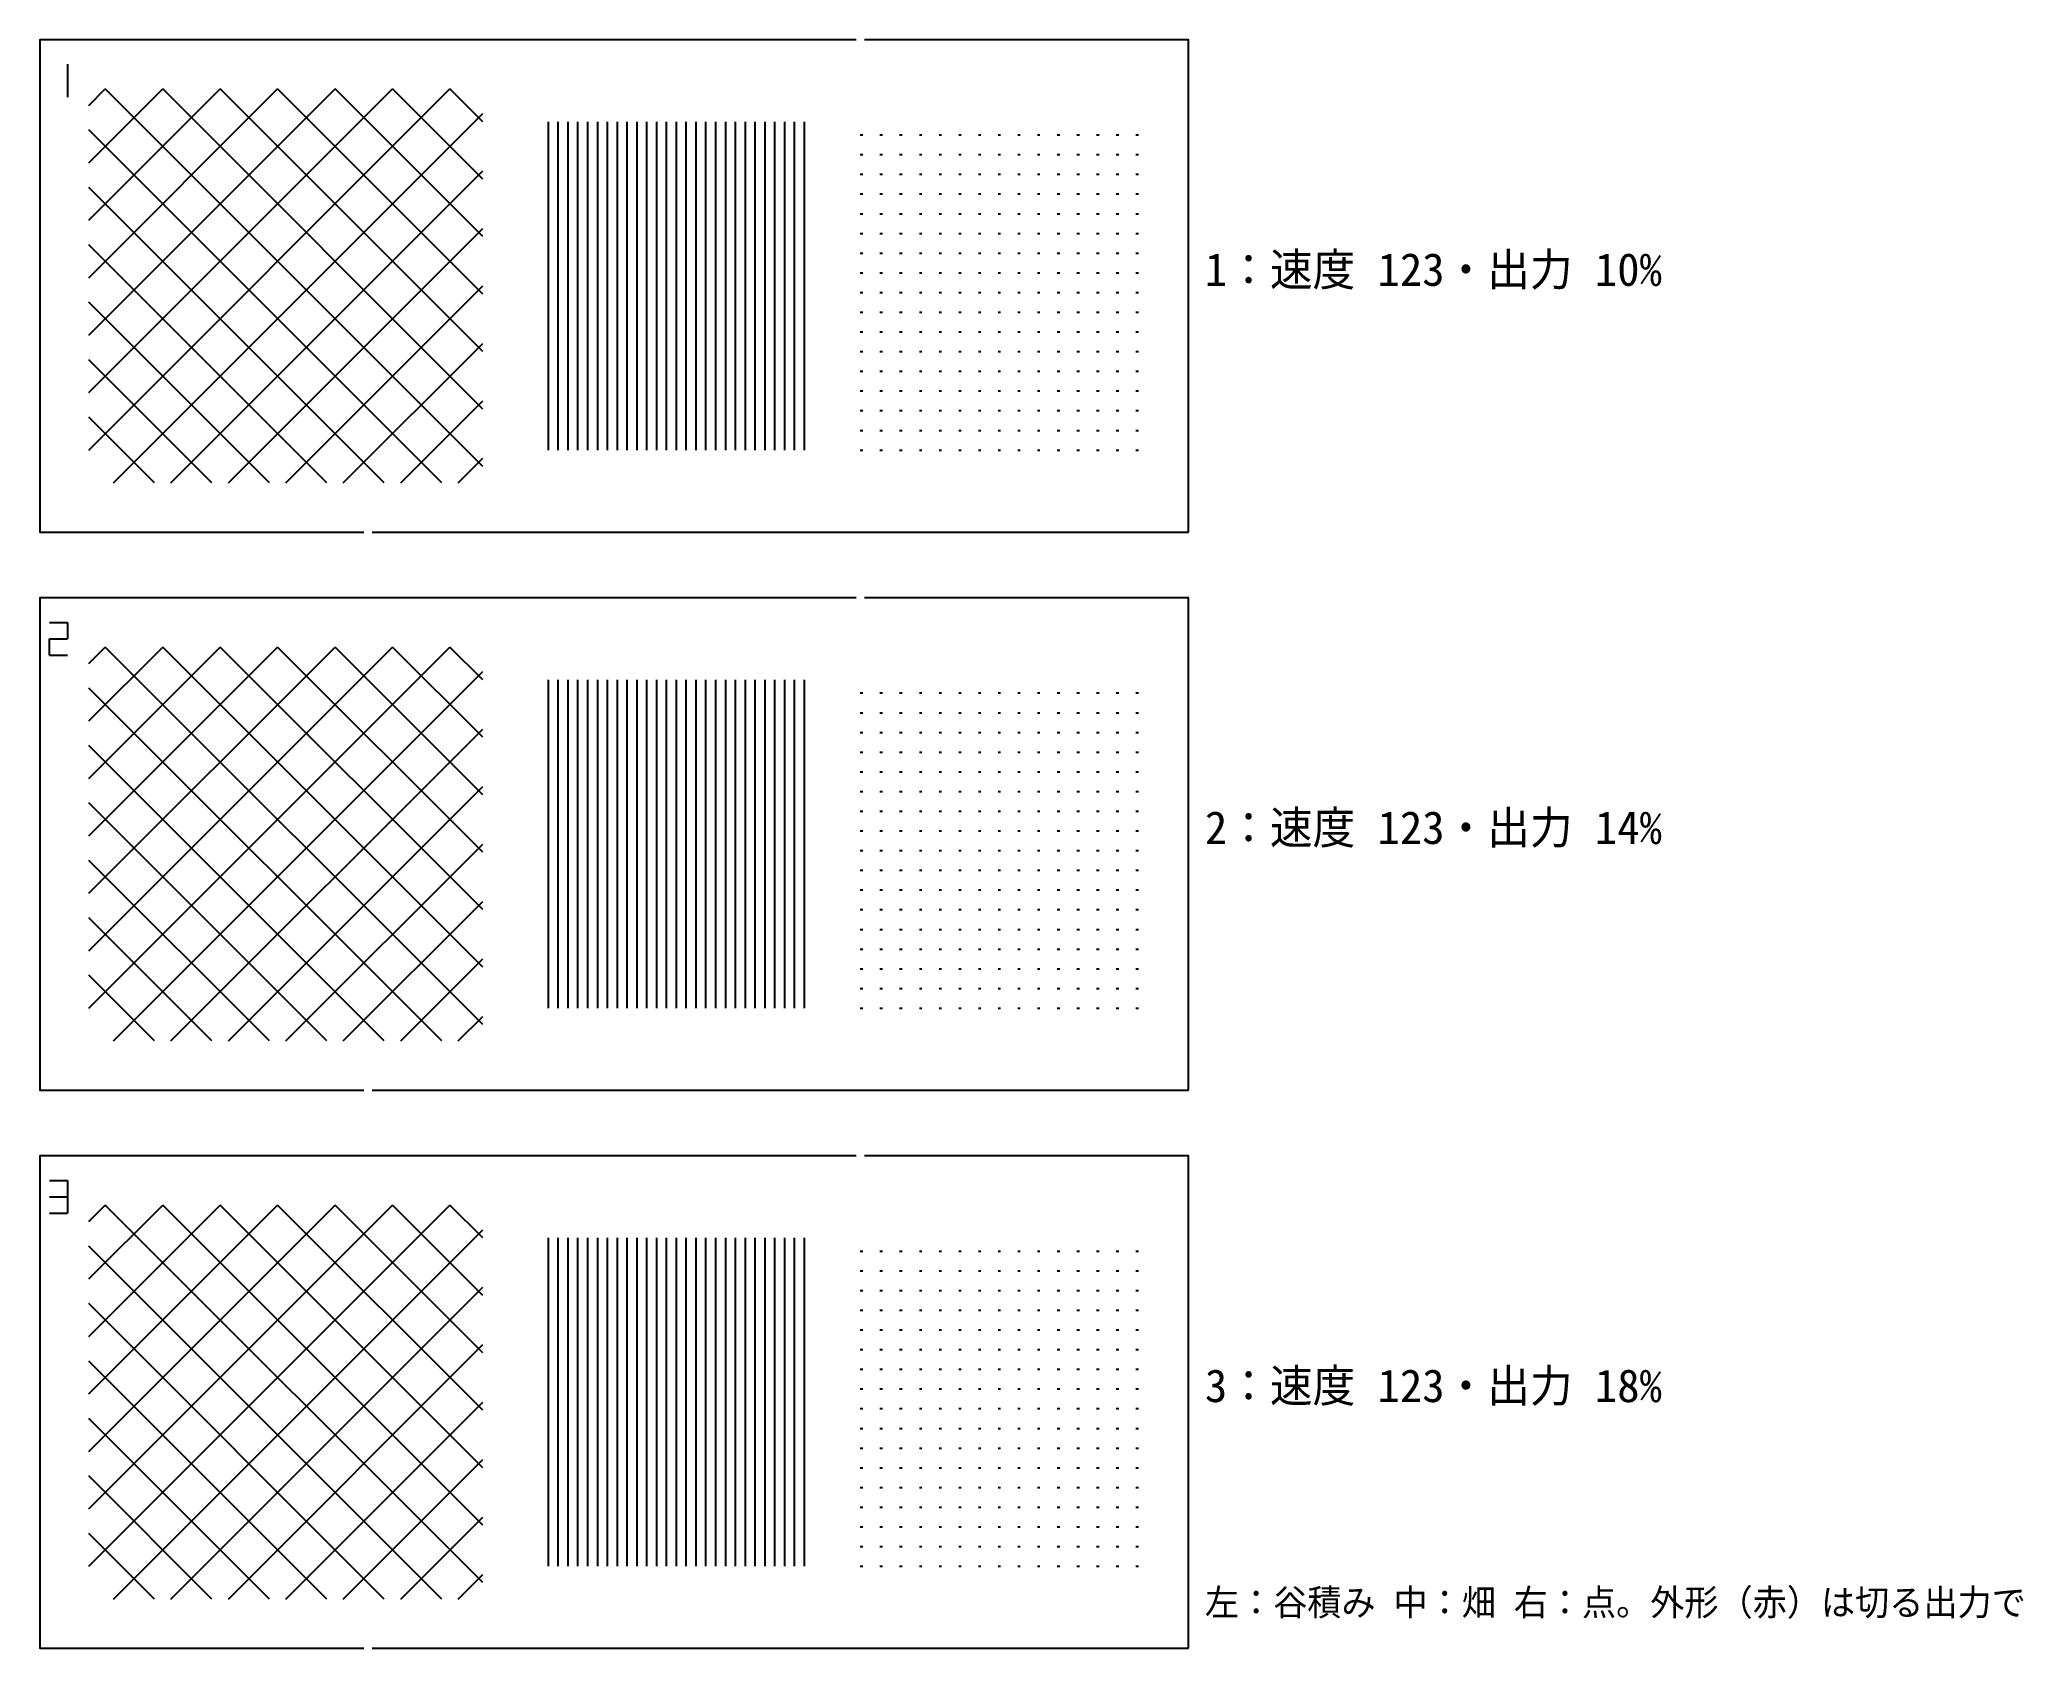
# Model space of a CAD drawing. Header units: millimetres. Extents: x 0 to 121, y 0 to 98.
import ezdxf

# ---------------------------------------------------------------- set-up
doc = ezdxf.new("R2010")
doc.units = ezdxf.units.MM
for name, color, linetype, true_color in [('CUT_red', 1, 'Continuous', 0xff0000), ('ENGRAVE_2', 4, 'Continuous', 0x00a0ff), ('ENGRAVE_3', 3, 'Continuous', 0x00c000), ('ENGRAVE_blue', 5, 'Continuous', 0x0000ff)]:
    doc.layers.add(name, color=color, linetype=linetype, true_color=true_color)
doc.layers.add('REF_delete', color=7, linetype='Continuous')

msp = doc.modelspace()

# ---------------------------------------------------------------- linework, layer by layer
at = {"layer": 'CUT_red', "true_color": 0xff0000}
for points in [[(49.75, 98), (0, 98), (0, 68), (19.75, 68)], [(70, 68), (70, 98), (50.25, 98)], [(20.25, 68), (70, 68)], [(49.75, 64), (0, 64), (0, 34), (19.75, 34)], [(70, 34), (70, 64), (50.25, 64)], [(20.25, 34), (70, 34)], [(49.75, 30), (0, 30), (0, 0), (19.75, 0)], [(70, 0), (70, 30), (50.25, 30)], [(20.25, 0), (70, 0)]]:
    msp.add_lwpolyline(points, dxfattribs=at)
at = {"layer": 'ENGRAVE_2', "true_color": 0x00a0ff}
for points in [[(0.6, 62.5), (1.7, 62.5)], [(1.7, 62.5), (1.7, 61.5)], [(0.6, 61.5), (1.7, 61.5)], [(0.6, 60.5), (0.6, 61.5)], [(0.6, 60.5), (1.7, 60.5)], [(3, 60), (4, 61)], [(3, 56.5), (7.5, 61)], [(3, 53), (11, 61)], [(3, 49.5), (14.5, 61)], [(3, 46), (18, 61)], [(3, 42.5), (21.5, 61)], [(3, 39), (25, 61)], [(27, 38), (4, 61)], [(27, 41.5), (7.5, 61)], [(27, 45), (11, 61)], [(27, 48.5), (14.5, 61)], [(27, 52), (18, 61)], [(27, 55.5), (21.5, 61)], [(27, 59), (25, 61)], [(4.5, 37), (27, 59.5)], [(24.5, 37), (3, 58.5)], [(31, 39), (31, 59)], [(31.6, 39), (31.6, 59)], [(32.2, 39), (32.2, 59)], [(32.8, 39), (32.8, 59)], [(33.4, 39), (33.4, 59)], [(34, 39), (34, 59)], [(34.6, 39), (34.6, 59)], [(35.2, 39), (35.2, 59)], [(35.8, 39), (35.8, 59)], [(36.4, 39), (36.4, 59)], [(37, 39), (37, 59)], [(37.6, 39), (37.6, 59)], [(38.2, 39), (38.2, 59)], [(38.8, 39), (38.8, 59)], [(39.4, 39), (39.4, 59)], [(40, 39), (40, 59)], [(40.6, 39), (40.6, 59)], [(41.2, 39), (41.2, 59)], [(41.8, 39), (41.8, 59)], [(42.4, 39), (42.4, 59)], [(43, 39), (43, 59)], [(43.6, 39), (43.6, 59)], [(44.2, 39), (44.2, 59)], [(44.8, 39), (44.8, 59)], [(45.4, 39), (45.4, 59)], [(46, 39), (46, 59)], [(46.6, 39), (46.6, 59)], [(50, 58.2), (50.15, 58.2)], [(51.2, 58.2), (51.35, 58.2)], [(52.4, 58.2), (52.55, 58.2)], [(53.6, 58.2), (53.75, 58.2)], [(54.8, 58.2), (54.95, 58.2)], [(56, 58.2), (56.15, 58.2)], [(57.2, 58.2), (57.35, 58.2)], [(58.4, 58.2), (58.55, 58.2)], [(59.6, 58.2), (59.75, 58.2)], [(60.8, 58.2), (60.95, 58.2)], [(62, 58.2), (62.15, 58.2)], [(63.2, 58.2), (63.35, 58.2)], [(64.4, 58.2), (64.55, 58.2)], [(65.6, 58.2), (65.75, 58.2)], [(66.8, 58.2), (66.95, 58.2)], [(50, 57), (50.15, 57)], [(51.2, 57), (51.35, 57)], [(52.4, 57), (52.55, 57)], [(53.6, 57), (53.75, 57)], [(54.8, 57), (54.95, 57)], [(56, 57), (56.15, 57)], [(57.2, 57), (57.35, 57)], [(58.4, 57), (58.55, 57)], [(59.6, 57), (59.75, 57)], [(60.8, 57), (60.95, 57)], [(62, 57), (62.15, 57)], [(63.2, 57), (63.35, 57)], [(64.4, 57), (64.55, 57)], [(65.6, 57), (65.75, 57)], [(66.8, 57), (66.95, 57)], [(8, 37), (27, 56)], [(50, 55.8), (50.15, 55.8)], [(51.2, 55.8), (51.35, 55.8)], [(52.4, 55.8), (52.55, 55.8)], [(53.6, 55.8), (53.75, 55.8)], [(54.8, 55.8), (54.95, 55.8)], [(56, 55.8), (56.15, 55.8)], [(57.2, 55.8), (57.35, 55.8)], [(58.4, 55.8), (58.55, 55.8)], [(59.6, 55.8), (59.75, 55.8)], [(60.8, 55.8), (60.95, 55.8)], [(62, 55.8), (62.15, 55.8)], [(63.2, 55.8), (63.35, 55.8)], [(64.4, 55.8), (64.55, 55.8)], [(65.6, 55.8), (65.75, 55.8)], [(66.8, 55.8), (66.95, 55.8)], [(21, 37), (3, 55)], [(50, 54.6), (50.15, 54.6)], [(51.2, 54.6), (51.35, 54.6)], [(52.4, 54.6), (52.55, 54.6)], [(53.6, 54.6), (53.75, 54.6)], [(54.8, 54.6), (54.95, 54.6)], [(56, 54.6), (56.15, 54.6)], [(57.2, 54.6), (57.35, 54.6)], [(58.4, 54.6), (58.55, 54.6)], [(59.6, 54.6), (59.75, 54.6)], [(60.8, 54.6), (60.95, 54.6)], [(62, 54.6), (62.15, 54.6)], [(63.2, 54.6), (63.35, 54.6)], [(64.4, 54.6), (64.55, 54.6)], [(65.6, 54.6), (65.75, 54.6)], [(66.8, 54.6), (66.95, 54.6)], [(50, 53.4), (50.15, 53.4)], [(51.2, 53.4), (51.35, 53.4)], [(52.4, 53.4), (52.55, 53.4)], [(53.6, 53.4), (53.75, 53.4)], [(54.8, 53.4), (54.95, 53.4)], [(56, 53.4), (56.15, 53.4)], [(57.2, 53.4), (57.35, 53.4)], [(58.4, 53.4), (58.55, 53.4)], [(59.6, 53.4), (59.75, 53.4)], [(60.8, 53.4), (60.95, 53.4)], [(62, 53.4), (62.15, 53.4)], [(63.2, 53.4), (63.35, 53.4)], [(64.4, 53.4), (64.55, 53.4)], [(65.6, 53.4), (65.75, 53.4)], [(66.8, 53.4), (66.95, 53.4)], [(11.5, 37), (27, 52.5)], [(50, 52.2), (50.15, 52.2)], [(51.2, 52.2), (51.35, 52.2)], [(52.4, 52.2), (52.55, 52.2)], [(53.6, 52.2), (53.75, 52.2)], [(54.8, 52.2), (54.95, 52.2)], [(56, 52.2), (56.15, 52.2)], [(57.2, 52.2), (57.35, 52.2)], [(58.4, 52.2), (58.55, 52.2)], [(59.6, 52.2), (59.75, 52.2)], [(60.8, 52.2), (60.95, 52.2)], [(62, 52.2), (62.15, 52.2)], [(63.2, 52.2), (63.35, 52.2)], [(64.4, 52.2), (64.55, 52.2)], [(65.6, 52.2), (65.75, 52.2)], [(66.8, 52.2), (66.95, 52.2)], [(17.5, 37), (3, 51.5)], [(50, 51), (50.15, 51)], [(51.2, 51), (51.35, 51)], [(52.4, 51), (52.55, 51)], [(53.6, 51), (53.75, 51)], [(54.8, 51), (54.95, 51)], [(56, 51), (56.15, 51)], [(57.2, 51), (57.35, 51)], [(58.4, 51), (58.55, 51)], [(59.6, 51), (59.75, 51)], [(60.8, 51), (60.95, 51)], [(62, 51), (62.15, 51)], [(63.2, 51), (63.35, 51)], [(64.4, 51), (64.55, 51)], [(65.6, 51), (65.75, 51)], [(66.8, 51), (66.95, 51)], [(50, 49.8), (50.15, 49.8)], [(51.2, 49.8), (51.35, 49.8)], [(52.4, 49.8), (52.55, 49.8)], [(53.6, 49.8), (53.75, 49.8)], [(54.8, 49.8), (54.95, 49.8)], [(56, 49.8), (56.15, 49.8)], [(57.2, 49.8), (57.35, 49.8)], [(58.4, 49.8), (58.55, 49.8)], [(59.6, 49.8), (59.75, 49.8)], [(60.8, 49.8), (60.95, 49.8)], [(62, 49.8), (62.15, 49.8)], [(63.2, 49.8), (63.35, 49.8)], [(64.4, 49.8), (64.55, 49.8)], [(65.6, 49.8), (65.75, 49.8)], [(66.8, 49.8), (66.95, 49.8)], [(15, 37), (27, 49)], [(50, 48.6), (50.15, 48.6)], [(51.2, 48.6), (51.35, 48.6)], [(52.4, 48.6), (52.55, 48.6)], [(53.6, 48.6), (53.75, 48.6)], [(54.8, 48.6), (54.95, 48.6)], [(56, 48.6), (56.15, 48.6)], [(57.2, 48.6), (57.35, 48.6)], [(58.4, 48.6), (58.55, 48.6)], [(59.6, 48.6), (59.75, 48.6)], [(60.8, 48.6), (60.95, 48.6)], [(62, 48.6), (62.15, 48.6)], [(63.2, 48.6), (63.35, 48.6)], [(64.4, 48.6), (64.55, 48.6)], [(65.6, 48.6), (65.75, 48.6)], [(66.8, 48.6), (66.95, 48.6)], [(14, 37), (3, 48)], [(50, 47.4), (50.15, 47.4)], [(51.2, 47.4), (51.35, 47.4)], [(52.4, 47.4), (52.55, 47.4)], [(53.6, 47.4), (53.75, 47.4)], [(54.8, 47.4), (54.95, 47.4)], [(56, 47.4), (56.15, 47.4)], [(57.2, 47.4), (57.35, 47.4)], [(58.4, 47.4), (58.55, 47.4)], [(59.6, 47.4), (59.75, 47.4)], [(60.8, 47.4), (60.95, 47.4)], [(62, 47.4), (62.15, 47.4)], [(63.2, 47.4), (63.35, 47.4)], [(64.4, 47.4), (64.55, 47.4)], [(65.6, 47.4), (65.75, 47.4)], [(66.8, 47.4), (66.95, 47.4)], [(50, 46.2), (50.15, 46.2)], [(51.2, 46.2), (51.35, 46.2)], [(52.4, 46.2), (52.55, 46.2)], [(53.6, 46.2), (53.75, 46.2)], [(54.8, 46.2), (54.95, 46.2)], [(56, 46.2), (56.15, 46.2)], [(57.2, 46.2), (57.35, 46.2)], [(58.4, 46.2), (58.55, 46.2)], [(59.6, 46.2), (59.75, 46.2)], [(60.8, 46.2), (60.95, 46.2)], [(62, 46.2), (62.15, 46.2)], [(63.2, 46.2), (63.35, 46.2)], [(64.4, 46.2), (64.55, 46.2)], [(65.6, 46.2), (65.75, 46.2)], [(66.8, 46.2), (66.95, 46.2)], [(18.5, 37), (27, 45.5)], [(50, 45), (50.15, 45)], [(51.2, 45), (51.35, 45)], [(52.4, 45), (52.55, 45)], [(53.6, 45), (53.75, 45)], [(54.8, 45), (54.95, 45)], [(56, 45), (56.15, 45)], [(57.2, 45), (57.35, 45)], [(58.4, 45), (58.55, 45)], [(59.6, 45), (59.75, 45)], [(60.8, 45), (60.95, 45)], [(62, 45), (62.15, 45)], [(63.2, 45), (63.35, 45)], [(64.4, 45), (64.55, 45)], [(65.6, 45), (65.75, 45)], [(66.8, 45), (66.95, 45)], [(10.5, 37), (3, 44.5)], [(50, 43.8), (50.15, 43.8)], [(51.2, 43.8), (51.35, 43.8)], [(52.4, 43.8), (52.55, 43.8)], [(53.6, 43.8), (53.75, 43.8)], [(54.8, 43.8), (54.95, 43.8)], [(56, 43.8), (56.15, 43.8)], [(57.2, 43.8), (57.35, 43.8)], [(58.4, 43.8), (58.55, 43.8)], [(59.6, 43.8), (59.75, 43.8)], [(60.8, 43.8), (60.95, 43.8)], [(62, 43.8), (62.15, 43.8)], [(63.2, 43.8), (63.35, 43.8)], [(64.4, 43.8), (64.55, 43.8)], [(65.6, 43.8), (65.75, 43.8)], [(66.8, 43.8), (66.95, 43.8)], [(50, 42.6), (50.15, 42.6)], [(51.2, 42.6), (51.35, 42.6)], [(52.4, 42.6), (52.55, 42.6)], [(53.6, 42.6), (53.75, 42.6)], [(54.8, 42.6), (54.95, 42.6)], [(56, 42.6), (56.15, 42.6)], [(57.2, 42.6), (57.35, 42.6)], [(58.4, 42.6), (58.55, 42.6)], [(59.6, 42.6), (59.75, 42.6)], [(60.8, 42.6), (60.95, 42.6)], [(62, 42.6), (62.15, 42.6)], [(63.2, 42.6), (63.35, 42.6)], [(64.4, 42.6), (64.55, 42.6)], [(65.6, 42.6), (65.75, 42.6)], [(66.8, 42.6), (66.95, 42.6)], [(22, 37), (27, 42)], [(50, 41.4), (50.15, 41.4)], [(51.2, 41.4), (51.35, 41.4)], [(52.4, 41.4), (52.55, 41.4)], [(53.6, 41.4), (53.75, 41.4)], [(54.8, 41.4), (54.95, 41.4)], [(56, 41.4), (56.15, 41.4)], [(57.2, 41.4), (57.35, 41.4)], [(58.4, 41.4), (58.55, 41.4)], [(59.6, 41.4), (59.75, 41.4)], [(60.8, 41.4), (60.95, 41.4)], [(62, 41.4), (62.15, 41.4)], [(63.2, 41.4), (63.35, 41.4)], [(64.4, 41.4), (64.55, 41.4)], [(65.6, 41.4), (65.75, 41.4)], [(66.8, 41.4), (66.95, 41.4)], [(7, 37), (3, 41)], [(50, 40.2), (50.15, 40.2)], [(51.2, 40.2), (51.35, 40.2)], [(52.4, 40.2), (52.55, 40.2)], [(53.6, 40.2), (53.75, 40.2)], [(54.8, 40.2), (54.95, 40.2)], [(56, 40.2), (56.15, 40.2)], [(57.2, 40.2), (57.35, 40.2)], [(58.4, 40.2), (58.55, 40.2)], [(59.6, 40.2), (59.75, 40.2)], [(60.8, 40.2), (60.95, 40.2)], [(62, 40.2), (62.15, 40.2)], [(63.2, 40.2), (63.35, 40.2)], [(64.4, 40.2), (64.55, 40.2)], [(65.6, 40.2), (65.75, 40.2)], [(66.8, 40.2), (66.95, 40.2)], [(50, 39), (50.15, 39)], [(51.2, 39), (51.35, 39)], [(52.4, 39), (52.55, 39)], [(53.6, 39), (53.75, 39)], [(54.8, 39), (54.95, 39)], [(56, 39), (56.15, 39)], [(57.2, 39), (57.35, 39)], [(58.4, 39), (58.55, 39)], [(59.6, 39), (59.75, 39)], [(60.8, 39), (60.95, 39)], [(62, 39), (62.15, 39)], [(63.2, 39), (63.35, 39)], [(64.4, 39), (64.55, 39)], [(65.6, 39), (65.75, 39)], [(66.8, 39), (66.95, 39)], [(25.5, 37), (27, 38.5)]]:
    msp.add_lwpolyline(points, dxfattribs=at)
at = {"layer": 'ENGRAVE_3', "true_color": 0x00c000}
for points in [[(0.6, 28.5), (1.7, 28.5)], [(1.7, 28.5), (1.7, 27.5)], [(0.6, 27.5), (1.7, 27.5)], [(1.7, 27.5), (1.7, 26.5)], [(3, 26), (4, 27)], [(3, 22.5), (7.5, 27)], [(3, 19), (11, 27)], [(3, 15.5), (14.5, 27)], [(3, 12), (18, 27)], [(3, 8.5), (21.5, 27)], [(3, 5), (25, 27)], [(27, 4), (4, 27)], [(27, 7.5), (7.5, 27)], [(27, 11), (11, 27)], [(27, 14.5), (14.5, 27)], [(27, 18), (18, 27)], [(27, 21.5), (21.5, 27)], [(27, 25), (25, 27)], [(0.6, 26.5), (1.7, 26.5)], [(4.5, 3), (27, 25.5)], [(24.5, 3), (3, 24.5)], [(31, 5), (31, 25)], [(31.6, 5), (31.6, 25)], [(32.2, 5), (32.2, 25)], [(32.8, 5), (32.8, 25)], [(33.4, 5), (33.4, 25)], [(34, 5), (34, 25)], [(34.6, 5), (34.6, 25)], [(35.2, 5), (35.2, 25)], [(35.8, 5), (35.8, 25)], [(36.4, 5), (36.4, 25)], [(37, 5), (37, 25)], [(37.6, 5), (37.6, 25)], [(38.2, 5), (38.2, 25)], [(38.8, 5), (38.8, 25)], [(39.4, 5), (39.4, 25)], [(40, 5), (40, 25)], [(40.6, 5), (40.6, 25)], [(41.2, 5), (41.2, 25)], [(41.8, 5), (41.8, 25)], [(42.4, 5), (42.4, 25)], [(43, 5), (43, 25)], [(43.6, 5), (43.6, 25)], [(44.2, 5), (44.2, 25)], [(44.8, 5), (44.8, 25)], [(45.4, 5), (45.4, 25)], [(46, 5), (46, 25)], [(46.6, 5), (46.6, 25)], [(50, 24.2), (50.15, 24.2)], [(51.2, 24.2), (51.35, 24.2)], [(52.4, 24.2), (52.55, 24.2)], [(53.6, 24.2), (53.75, 24.2)], [(54.8, 24.2), (54.95, 24.2)], [(56, 24.2), (56.15, 24.2)], [(57.2, 24.2), (57.35, 24.2)], [(58.4, 24.2), (58.55, 24.2)], [(59.6, 24.2), (59.75, 24.2)], [(60.8, 24.2), (60.95, 24.2)], [(62, 24.2), (62.15, 24.2)], [(63.2, 24.2), (63.35, 24.2)], [(64.4, 24.2), (64.55, 24.2)], [(65.6, 24.2), (65.75, 24.2)], [(66.8, 24.2), (66.95, 24.2)], [(50, 23), (50.15, 23)], [(51.2, 23), (51.35, 23)], [(52.4, 23), (52.55, 23)], [(53.6, 23), (53.75, 23)], [(54.8, 23), (54.95, 23)], [(56, 23), (56.15, 23)], [(57.2, 23), (57.35, 23)], [(58.4, 23), (58.55, 23)], [(59.6, 23), (59.75, 23)], [(60.8, 23), (60.95, 23)], [(62, 23), (62.15, 23)], [(63.2, 23), (63.35, 23)], [(64.4, 23), (64.55, 23)], [(65.6, 23), (65.75, 23)], [(66.8, 23), (66.95, 23)], [(8, 3), (27, 22)], [(50, 21.8), (50.15, 21.8)], [(51.2, 21.8), (51.35, 21.8)], [(52.4, 21.8), (52.55, 21.8)], [(53.6, 21.8), (53.75, 21.8)], [(54.8, 21.8), (54.95, 21.8)], [(56, 21.8), (56.15, 21.8)], [(57.2, 21.8), (57.35, 21.8)], [(58.4, 21.8), (58.55, 21.8)], [(59.6, 21.8), (59.75, 21.8)], [(60.8, 21.8), (60.95, 21.8)], [(62, 21.8), (62.15, 21.8)], [(63.2, 21.8), (63.35, 21.8)], [(64.4, 21.8), (64.55, 21.8)], [(65.6, 21.8), (65.75, 21.8)], [(66.8, 21.8), (66.95, 21.8)], [(21, 3), (3, 21)], [(50, 20.6), (50.15, 20.6)], [(51.2, 20.6), (51.35, 20.6)], [(52.4, 20.6), (52.55, 20.6)], [(53.6, 20.6), (53.75, 20.6)], [(54.8, 20.6), (54.95, 20.6)], [(56, 20.6), (56.15, 20.6)], [(57.2, 20.6), (57.35, 20.6)], [(58.4, 20.6), (58.55, 20.6)], [(59.6, 20.6), (59.75, 20.6)], [(60.8, 20.6), (60.95, 20.6)], [(62, 20.6), (62.15, 20.6)], [(63.2, 20.6), (63.35, 20.6)], [(64.4, 20.6), (64.55, 20.6)], [(65.6, 20.6), (65.75, 20.6)], [(66.8, 20.6), (66.95, 20.6)], [(50, 19.4), (50.15, 19.4)], [(51.2, 19.4), (51.35, 19.4)], [(52.4, 19.4), (52.55, 19.4)], [(53.6, 19.4), (53.75, 19.4)], [(54.8, 19.4), (54.95, 19.4)], [(56, 19.4), (56.15, 19.4)], [(57.2, 19.4), (57.35, 19.4)], [(58.4, 19.4), (58.55, 19.4)], [(59.6, 19.4), (59.75, 19.4)], [(60.8, 19.4), (60.95, 19.4)], [(62, 19.4), (62.15, 19.4)], [(63.2, 19.4), (63.35, 19.4)], [(64.4, 19.4), (64.55, 19.4)], [(65.6, 19.4), (65.75, 19.4)], [(66.8, 19.4), (66.95, 19.4)], [(11.5, 3), (27, 18.5)], [(50, 18.2), (50.15, 18.2)], [(51.2, 18.2), (51.35, 18.2)], [(52.4, 18.2), (52.55, 18.2)], [(53.6, 18.2), (53.75, 18.2)], [(54.8, 18.2), (54.95, 18.2)], [(56, 18.2), (56.15, 18.2)], [(57.2, 18.2), (57.35, 18.2)], [(58.4, 18.2), (58.55, 18.2)], [(59.6, 18.2), (59.75, 18.2)], [(60.8, 18.2), (60.95, 18.2)], [(62, 18.2), (62.15, 18.2)], [(63.2, 18.2), (63.35, 18.2)], [(64.4, 18.2), (64.55, 18.2)], [(65.6, 18.2), (65.75, 18.2)], [(66.8, 18.2), (66.95, 18.2)], [(17.5, 3), (3, 17.5)], [(50, 17), (50.15, 17)], [(51.2, 17), (51.35, 17)], [(52.4, 17), (52.55, 17)], [(53.6, 17), (53.75, 17)], [(54.8, 17), (54.95, 17)], [(56, 17), (56.15, 17)], [(57.2, 17), (57.35, 17)], [(58.4, 17), (58.55, 17)], [(59.6, 17), (59.75, 17)], [(60.8, 17), (60.95, 17)], [(62, 17), (62.15, 17)], [(63.2, 17), (63.35, 17)], [(64.4, 17), (64.55, 17)], [(65.6, 17), (65.75, 17)], [(66.8, 17), (66.95, 17)], [(50, 15.8), (50.15, 15.8)], [(51.2, 15.8), (51.35, 15.8)], [(52.4, 15.8), (52.55, 15.8)], [(53.6, 15.8), (53.75, 15.8)], [(54.8, 15.8), (54.95, 15.8)], [(56, 15.8), (56.15, 15.8)], [(57.2, 15.8), (57.35, 15.8)], [(58.4, 15.8), (58.55, 15.8)], [(59.6, 15.8), (59.75, 15.8)], [(60.8, 15.8), (60.95, 15.8)], [(62, 15.8), (62.15, 15.8)], [(63.2, 15.8), (63.35, 15.8)], [(64.4, 15.8), (64.55, 15.8)], [(65.6, 15.8), (65.75, 15.8)], [(66.8, 15.8), (66.95, 15.8)], [(15, 3), (27, 15)], [(50, 14.6), (50.15, 14.6)], [(51.2, 14.6), (51.35, 14.6)], [(52.4, 14.6), (52.55, 14.6)], [(53.6, 14.6), (53.75, 14.6)], [(54.8, 14.6), (54.95, 14.6)], [(56, 14.6), (56.15, 14.6)], [(57.2, 14.6), (57.35, 14.6)], [(58.4, 14.6), (58.55, 14.6)], [(59.6, 14.6), (59.75, 14.6)], [(60.8, 14.6), (60.95, 14.6)], [(62, 14.6), (62.15, 14.6)], [(63.2, 14.6), (63.35, 14.6)], [(64.4, 14.6), (64.55, 14.6)], [(65.6, 14.6), (65.75, 14.6)], [(66.8, 14.6), (66.95, 14.6)], [(14, 3), (3, 14)], [(50, 13.4), (50.15, 13.4)], [(51.2, 13.4), (51.35, 13.4)], [(52.4, 13.4), (52.55, 13.4)], [(53.6, 13.4), (53.75, 13.4)], [(54.8, 13.4), (54.95, 13.4)], [(56, 13.4), (56.15, 13.4)], [(57.2, 13.4), (57.35, 13.4)], [(58.4, 13.4), (58.55, 13.4)], [(59.6, 13.4), (59.75, 13.4)], [(60.8, 13.4), (60.95, 13.4)], [(62, 13.4), (62.15, 13.4)], [(63.2, 13.4), (63.35, 13.4)], [(64.4, 13.4), (64.55, 13.4)], [(65.6, 13.4), (65.75, 13.4)], [(66.8, 13.4), (66.95, 13.4)], [(50, 12.2), (50.15, 12.2)], [(51.2, 12.2), (51.35, 12.2)], [(52.4, 12.2), (52.55, 12.2)], [(53.6, 12.2), (53.75, 12.2)], [(54.8, 12.2), (54.95, 12.2)], [(56, 12.2), (56.15, 12.2)], [(57.2, 12.2), (57.35, 12.2)], [(58.4, 12.2), (58.55, 12.2)], [(59.6, 12.2), (59.75, 12.2)], [(60.8, 12.2), (60.95, 12.2)], [(62, 12.2), (62.15, 12.2)], [(63.2, 12.2), (63.35, 12.2)], [(64.4, 12.2), (64.55, 12.2)], [(65.6, 12.2), (65.75, 12.2)], [(66.8, 12.2), (66.95, 12.2)], [(18.5, 3), (27, 11.5)], [(50, 11), (50.15, 11)], [(51.2, 11), (51.35, 11)], [(52.4, 11), (52.55, 11)], [(53.6, 11), (53.75, 11)], [(54.8, 11), (54.95, 11)], [(56, 11), (56.15, 11)], [(57.2, 11), (57.35, 11)], [(58.4, 11), (58.55, 11)], [(59.6, 11), (59.75, 11)], [(60.8, 11), (60.95, 11)], [(62, 11), (62.15, 11)], [(63.2, 11), (63.35, 11)], [(64.4, 11), (64.55, 11)], [(65.6, 11), (65.75, 11)], [(66.8, 11), (66.95, 11)], [(10.5, 3), (3, 10.5)], [(50, 9.8), (50.15, 9.8)], [(51.2, 9.8), (51.35, 9.8)], [(52.4, 9.8), (52.55, 9.8)], [(53.6, 9.8), (53.75, 9.8)], [(54.8, 9.8), (54.95, 9.8)], [(56, 9.8), (56.15, 9.8)], [(57.2, 9.8), (57.35, 9.8)], [(58.4, 9.8), (58.55, 9.8)], [(59.6, 9.8), (59.75, 9.8)], [(60.8, 9.8), (60.95, 9.8)], [(62, 9.8), (62.15, 9.8)], [(63.2, 9.8), (63.35, 9.8)], [(64.4, 9.8), (64.55, 9.8)], [(65.6, 9.8), (65.75, 9.8)], [(66.8, 9.8), (66.95, 9.8)], [(50, 8.6), (50.15, 8.6)], [(51.2, 8.6), (51.35, 8.6)], [(52.4, 8.6), (52.55, 8.6)], [(53.6, 8.6), (53.75, 8.6)], [(54.8, 8.6), (54.95, 8.6)], [(56, 8.6), (56.15, 8.6)], [(57.2, 8.6), (57.35, 8.6)], [(58.4, 8.6), (58.55, 8.6)], [(59.6, 8.6), (59.75, 8.6)], [(60.8, 8.6), (60.95, 8.6)], [(62, 8.6), (62.15, 8.6)], [(63.2, 8.6), (63.35, 8.6)], [(64.4, 8.6), (64.55, 8.6)], [(65.6, 8.6), (65.75, 8.6)], [(66.8, 8.6), (66.95, 8.6)], [(22, 3), (27, 8)], [(50, 7.4), (50.15, 7.4)], [(51.2, 7.4), (51.35, 7.4)], [(52.4, 7.4), (52.55, 7.4)], [(53.6, 7.4), (53.75, 7.4)], [(54.8, 7.4), (54.95, 7.4)], [(56, 7.4), (56.15, 7.4)], [(57.2, 7.4), (57.35, 7.4)], [(58.4, 7.4), (58.55, 7.4)], [(59.6, 7.4), (59.75, 7.4)], [(60.8, 7.4), (60.95, 7.4)], [(62, 7.4), (62.15, 7.4)], [(63.2, 7.4), (63.35, 7.4)], [(64.4, 7.4), (64.55, 7.4)], [(65.6, 7.4), (65.75, 7.4)], [(66.8, 7.4), (66.95, 7.4)], [(7, 3), (3, 7)], [(50, 6.2), (50.15, 6.2)], [(51.2, 6.2), (51.35, 6.2)], [(52.4, 6.2), (52.55, 6.2)], [(53.6, 6.2), (53.75, 6.2)], [(54.8, 6.2), (54.95, 6.2)], [(56, 6.2), (56.15, 6.2)], [(57.2, 6.2), (57.35, 6.2)], [(58.4, 6.2), (58.55, 6.2)], [(59.6, 6.2), (59.75, 6.2)], [(60.8, 6.2), (60.95, 6.2)], [(62, 6.2), (62.15, 6.2)], [(63.2, 6.2), (63.35, 6.2)], [(64.4, 6.2), (64.55, 6.2)], [(65.6, 6.2), (65.75, 6.2)], [(66.8, 6.2), (66.95, 6.2)], [(50, 5), (50.15, 5)], [(51.2, 5), (51.35, 5)], [(52.4, 5), (52.55, 5)], [(53.6, 5), (53.75, 5)], [(54.8, 5), (54.95, 5)], [(56, 5), (56.15, 5)], [(57.2, 5), (57.35, 5)], [(58.4, 5), (58.55, 5)], [(59.6, 5), (59.75, 5)], [(60.8, 5), (60.95, 5)], [(62, 5), (62.15, 5)], [(63.2, 5), (63.35, 5)], [(64.4, 5), (64.55, 5)], [(65.6, 5), (65.75, 5)], [(66.8, 5), (66.95, 5)], [(25.5, 3), (27, 4.5)]]:
    msp.add_lwpolyline(points, dxfattribs=at)
at = {"layer": 'ENGRAVE_blue', "true_color": 0x0000ff}
for points in [[(1.7, 96.5), (1.7, 95.5)], [(1.7, 95.5), (1.7, 94.5)], [(3, 94), (4, 95)], [(3, 90.5), (7.5, 95)], [(3, 87), (11, 95)], [(3, 83.5), (14.5, 95)], [(3, 80), (18, 95)], [(3, 76.5), (21.5, 95)], [(3, 73), (25, 95)], [(27, 72), (4, 95)], [(27, 75.5), (7.5, 95)], [(27, 79), (11, 95)], [(27, 82.5), (14.5, 95)], [(27, 86), (18, 95)], [(27, 89.5), (21.5, 95)], [(27, 93), (25, 95)], [(4.5, 71), (27, 93.5)], [(24.5, 71), (3, 92.5)], [(31, 73), (31, 93)], [(31.6, 73), (31.6, 93)], [(32.2, 73), (32.2, 93)], [(32.8, 73), (32.8, 93)], [(33.4, 73), (33.4, 93)], [(34, 73), (34, 93)], [(34.6, 73), (34.6, 93)], [(35.2, 73), (35.2, 93)], [(35.8, 73), (35.8, 93)], [(36.4, 73), (36.4, 93)], [(37, 73), (37, 93)], [(37.6, 73), (37.6, 93)], [(38.2, 73), (38.2, 93)], [(38.8, 73), (38.8, 93)], [(39.4, 73), (39.4, 93)], [(40, 73), (40, 93)], [(40.6, 73), (40.6, 93)], [(41.2, 73), (41.2, 93)], [(41.8, 73), (41.8, 93)], [(42.4, 73), (42.4, 93)], [(43, 73), (43, 93)], [(43.6, 73), (43.6, 93)], [(44.2, 73), (44.2, 93)], [(44.8, 73), (44.8, 93)], [(45.4, 73), (45.4, 93)], [(46, 73), (46, 93)], [(46.6, 73), (46.6, 93)], [(50, 92.2), (50.15, 92.2)], [(51.2, 92.2), (51.35, 92.2)], [(52.4, 92.2), (52.55, 92.2)], [(53.6, 92.2), (53.75, 92.2)], [(54.8, 92.2), (54.95, 92.2)], [(56, 92.2), (56.15, 92.2)], [(57.2, 92.2), (57.35, 92.2)], [(58.4, 92.2), (58.55, 92.2)], [(59.6, 92.2), (59.75, 92.2)], [(60.8, 92.2), (60.95, 92.2)], [(62, 92.2), (62.15, 92.2)], [(63.2, 92.2), (63.35, 92.2)], [(64.4, 92.2), (64.55, 92.2)], [(65.6, 92.2), (65.75, 92.2)], [(66.8, 92.2), (66.95, 92.2)], [(50, 91), (50.15, 91)], [(51.2, 91), (51.35, 91)], [(52.4, 91), (52.55, 91)], [(53.6, 91), (53.75, 91)], [(54.8, 91), (54.95, 91)], [(56, 91), (56.15, 91)], [(57.2, 91), (57.35, 91)], [(58.4, 91), (58.55, 91)], [(59.6, 91), (59.75, 91)], [(60.8, 91), (60.95, 91)], [(62, 91), (62.15, 91)], [(63.2, 91), (63.35, 91)], [(64.4, 91), (64.55, 91)], [(65.6, 91), (65.75, 91)], [(66.8, 91), (66.95, 91)], [(8, 71), (27, 90)], [(50, 89.8), (50.15, 89.8)], [(51.2, 89.8), (51.35, 89.8)], [(52.4, 89.8), (52.55, 89.8)], [(53.6, 89.8), (53.75, 89.8)], [(54.8, 89.8), (54.95, 89.8)], [(56, 89.8), (56.15, 89.8)], [(57.2, 89.8), (57.35, 89.8)], [(58.4, 89.8), (58.55, 89.8)], [(59.6, 89.8), (59.75, 89.8)], [(60.8, 89.8), (60.95, 89.8)], [(62, 89.8), (62.15, 89.8)], [(63.2, 89.8), (63.35, 89.8)], [(64.4, 89.8), (64.55, 89.8)], [(65.6, 89.8), (65.75, 89.8)], [(66.8, 89.8), (66.95, 89.8)], [(21, 71), (3, 89)], [(50, 88.6), (50.15, 88.6)], [(51.2, 88.6), (51.35, 88.6)], [(52.4, 88.6), (52.55, 88.6)], [(53.6, 88.6), (53.75, 88.6)], [(54.8, 88.6), (54.95, 88.6)], [(56, 88.6), (56.15, 88.6)], [(57.2, 88.6), (57.35, 88.6)], [(58.4, 88.6), (58.55, 88.6)], [(59.6, 88.6), (59.75, 88.6)], [(60.8, 88.6), (60.95, 88.6)], [(62, 88.6), (62.15, 88.6)], [(63.2, 88.6), (63.35, 88.6)], [(64.4, 88.6), (64.55, 88.6)], [(65.6, 88.6), (65.75, 88.6)], [(66.8, 88.6), (66.95, 88.6)], [(50, 87.4), (50.15, 87.4)], [(51.2, 87.4), (51.35, 87.4)], [(52.4, 87.4), (52.55, 87.4)], [(53.6, 87.4), (53.75, 87.4)], [(54.8, 87.4), (54.95, 87.4)], [(56, 87.4), (56.15, 87.4)], [(57.2, 87.4), (57.35, 87.4)], [(58.4, 87.4), (58.55, 87.4)], [(59.6, 87.4), (59.75, 87.4)], [(60.8, 87.4), (60.95, 87.4)], [(62, 87.4), (62.15, 87.4)], [(63.2, 87.4), (63.35, 87.4)], [(64.4, 87.4), (64.55, 87.4)], [(65.6, 87.4), (65.75, 87.4)], [(66.8, 87.4), (66.95, 87.4)], [(11.5, 71), (27, 86.5)], [(50, 86.2), (50.15, 86.2)], [(51.2, 86.2), (51.35, 86.2)], [(52.4, 86.2), (52.55, 86.2)], [(53.6, 86.2), (53.75, 86.2)], [(54.8, 86.2), (54.95, 86.2)], [(56, 86.2), (56.15, 86.2)], [(57.2, 86.2), (57.35, 86.2)], [(58.4, 86.2), (58.55, 86.2)], [(59.6, 86.2), (59.75, 86.2)], [(60.8, 86.2), (60.95, 86.2)], [(62, 86.2), (62.15, 86.2)], [(63.2, 86.2), (63.35, 86.2)], [(64.4, 86.2), (64.55, 86.2)], [(65.6, 86.2), (65.75, 86.2)], [(66.8, 86.2), (66.95, 86.2)], [(17.5, 71), (3, 85.5)], [(50, 85), (50.15, 85)], [(51.2, 85), (51.35, 85)], [(52.4, 85), (52.55, 85)], [(53.6, 85), (53.75, 85)], [(54.8, 85), (54.95, 85)], [(56, 85), (56.15, 85)], [(57.2, 85), (57.35, 85)], [(58.4, 85), (58.55, 85)], [(59.6, 85), (59.75, 85)], [(60.8, 85), (60.95, 85)], [(62, 85), (62.15, 85)], [(63.2, 85), (63.35, 85)], [(64.4, 85), (64.55, 85)], [(65.6, 85), (65.75, 85)], [(66.8, 85), (66.95, 85)], [(50, 83.8), (50.15, 83.8)], [(51.2, 83.8), (51.35, 83.8)], [(52.4, 83.8), (52.55, 83.8)], [(53.6, 83.8), (53.75, 83.8)], [(54.8, 83.8), (54.95, 83.8)], [(56, 83.8), (56.15, 83.8)], [(57.2, 83.8), (57.35, 83.8)], [(58.4, 83.8), (58.55, 83.8)], [(59.6, 83.8), (59.75, 83.8)], [(60.8, 83.8), (60.95, 83.8)], [(62, 83.8), (62.15, 83.8)], [(63.2, 83.8), (63.35, 83.8)], [(64.4, 83.8), (64.55, 83.8)], [(65.6, 83.8), (65.75, 83.8)], [(66.8, 83.8), (66.95, 83.8)], [(15, 71), (27, 83)], [(50, 82.6), (50.15, 82.6)], [(51.2, 82.6), (51.35, 82.6)], [(52.4, 82.6), (52.55, 82.6)], [(53.6, 82.6), (53.75, 82.6)], [(54.8, 82.6), (54.95, 82.6)], [(56, 82.6), (56.15, 82.6)], [(57.2, 82.6), (57.35, 82.6)], [(58.4, 82.6), (58.55, 82.6)], [(59.6, 82.6), (59.75, 82.6)], [(60.8, 82.6), (60.95, 82.6)], [(62, 82.6), (62.15, 82.6)], [(63.2, 82.6), (63.35, 82.6)], [(64.4, 82.6), (64.55, 82.6)], [(65.6, 82.6), (65.75, 82.6)], [(66.8, 82.6), (66.95, 82.6)], [(14, 71), (3, 82)], [(50, 81.4), (50.15, 81.4)], [(51.2, 81.4), (51.35, 81.4)], [(52.4, 81.4), (52.55, 81.4)], [(53.6, 81.4), (53.75, 81.4)], [(54.8, 81.4), (54.95, 81.4)], [(56, 81.4), (56.15, 81.4)], [(57.2, 81.4), (57.35, 81.4)], [(58.4, 81.4), (58.55, 81.4)], [(59.6, 81.4), (59.75, 81.4)], [(60.8, 81.4), (60.95, 81.4)], [(62, 81.4), (62.15, 81.4)], [(63.2, 81.4), (63.35, 81.4)], [(64.4, 81.4), (64.55, 81.4)], [(65.6, 81.4), (65.75, 81.4)], [(66.8, 81.4), (66.95, 81.4)], [(50, 80.2), (50.15, 80.2)], [(51.2, 80.2), (51.35, 80.2)], [(52.4, 80.2), (52.55, 80.2)], [(53.6, 80.2), (53.75, 80.2)], [(54.8, 80.2), (54.95, 80.2)], [(56, 80.2), (56.15, 80.2)], [(57.2, 80.2), (57.35, 80.2)], [(58.4, 80.2), (58.55, 80.2)], [(59.6, 80.2), (59.75, 80.2)], [(60.8, 80.2), (60.95, 80.2)], [(62, 80.2), (62.15, 80.2)], [(63.2, 80.2), (63.35, 80.2)], [(64.4, 80.2), (64.55, 80.2)], [(65.6, 80.2), (65.75, 80.2)], [(66.8, 80.2), (66.95, 80.2)], [(18.5, 71), (27, 79.5)], [(50, 79), (50.15, 79)], [(51.2, 79), (51.35, 79)], [(52.4, 79), (52.55, 79)], [(53.6, 79), (53.75, 79)], [(54.8, 79), (54.95, 79)], [(56, 79), (56.15, 79)], [(57.2, 79), (57.35, 79)], [(58.4, 79), (58.55, 79)], [(59.6, 79), (59.75, 79)], [(60.8, 79), (60.95, 79)], [(62, 79), (62.15, 79)], [(63.2, 79), (63.35, 79)], [(64.4, 79), (64.55, 79)], [(65.6, 79), (65.75, 79)], [(66.8, 79), (66.95, 79)], [(10.5, 71), (3, 78.5)], [(50, 77.8), (50.15, 77.8)], [(51.2, 77.8), (51.35, 77.8)], [(52.4, 77.8), (52.55, 77.8)], [(53.6, 77.8), (53.75, 77.8)], [(54.8, 77.8), (54.95, 77.8)], [(56, 77.8), (56.15, 77.8)], [(57.2, 77.8), (57.35, 77.8)], [(58.4, 77.8), (58.55, 77.8)], [(59.6, 77.8), (59.75, 77.8)], [(60.8, 77.8), (60.95, 77.8)], [(62, 77.8), (62.15, 77.8)], [(63.2, 77.8), (63.35, 77.8)], [(64.4, 77.8), (64.55, 77.8)], [(65.6, 77.8), (65.75, 77.8)], [(66.8, 77.8), (66.95, 77.8)], [(50, 76.6), (50.15, 76.6)], [(51.2, 76.6), (51.35, 76.6)], [(52.4, 76.6), (52.55, 76.6)], [(53.6, 76.6), (53.75, 76.6)], [(54.8, 76.6), (54.95, 76.6)], [(56, 76.6), (56.15, 76.6)], [(57.2, 76.6), (57.35, 76.6)], [(58.4, 76.6), (58.55, 76.6)], [(59.6, 76.6), (59.75, 76.6)], [(60.8, 76.6), (60.95, 76.6)], [(62, 76.6), (62.15, 76.6)], [(63.2, 76.6), (63.35, 76.6)], [(64.4, 76.6), (64.55, 76.6)], [(65.6, 76.6), (65.75, 76.6)], [(66.8, 76.6), (66.95, 76.6)], [(7, 71), (3, 75)], [(22, 71), (27, 76)], [(50, 75.4), (50.15, 75.4)], [(51.2, 75.4), (51.35, 75.4)], [(52.4, 75.4), (52.55, 75.4)], [(53.6, 75.4), (53.75, 75.4)], [(54.8, 75.4), (54.95, 75.4)], [(56, 75.4), (56.15, 75.4)], [(57.2, 75.4), (57.35, 75.4)], [(58.4, 75.4), (58.55, 75.4)], [(59.6, 75.4), (59.75, 75.4)], [(60.8, 75.4), (60.95, 75.4)], [(62, 75.4), (62.15, 75.4)], [(63.2, 75.4), (63.35, 75.4)], [(64.4, 75.4), (64.55, 75.4)], [(65.6, 75.4), (65.75, 75.4)], [(66.8, 75.4), (66.95, 75.4)], [(50, 74.2), (50.15, 74.2)], [(51.2, 74.2), (51.35, 74.2)], [(52.4, 74.2), (52.55, 74.2)], [(53.6, 74.2), (53.75, 74.2)], [(54.8, 74.2), (54.95, 74.2)], [(56, 74.2), (56.15, 74.2)], [(57.2, 74.2), (57.35, 74.2)], [(58.4, 74.2), (58.55, 74.2)], [(59.6, 74.2), (59.75, 74.2)], [(60.8, 74.2), (60.95, 74.2)], [(62, 74.2), (62.15, 74.2)], [(63.2, 74.2), (63.35, 74.2)], [(64.4, 74.2), (64.55, 74.2)], [(65.6, 74.2), (65.75, 74.2)], [(66.8, 74.2), (66.95, 74.2)], [(50, 73), (50.15, 73)], [(51.2, 73), (51.35, 73)], [(52.4, 73), (52.55, 73)], [(53.6, 73), (53.75, 73)], [(54.8, 73), (54.95, 73)], [(56, 73), (56.15, 73)], [(57.2, 73), (57.35, 73)], [(58.4, 73), (58.55, 73)], [(59.6, 73), (59.75, 73)], [(60.8, 73), (60.95, 73)], [(62, 73), (62.15, 73)], [(63.2, 73), (63.35, 73)], [(64.4, 73), (64.55, 73)], [(65.6, 73), (65.75, 73)], [(66.8, 73), (66.95, 73)], [(25.5, 71), (27, 72.5)]]:
    msp.add_lwpolyline(points, dxfattribs=at)

# ---------------------------------------------------------------- texts
at = {"layer": 'REF_delete'}
for s, height, p in [('1：速度 123・出力 10%', 2, (71, 83)), ('2：速度 123・出力 14%', 2, (71, 49)), ('3：速度 123・出力 18%', 2, (71, 15)), ('左：谷積み 中：畑 右：点。外形（赤）は切る出力で', 1.6, (71, 2))]:
    msp.add_text(s, height=height, dxfattribs=at).set_placement(p)

doc.saveas('drawing.dxf')
